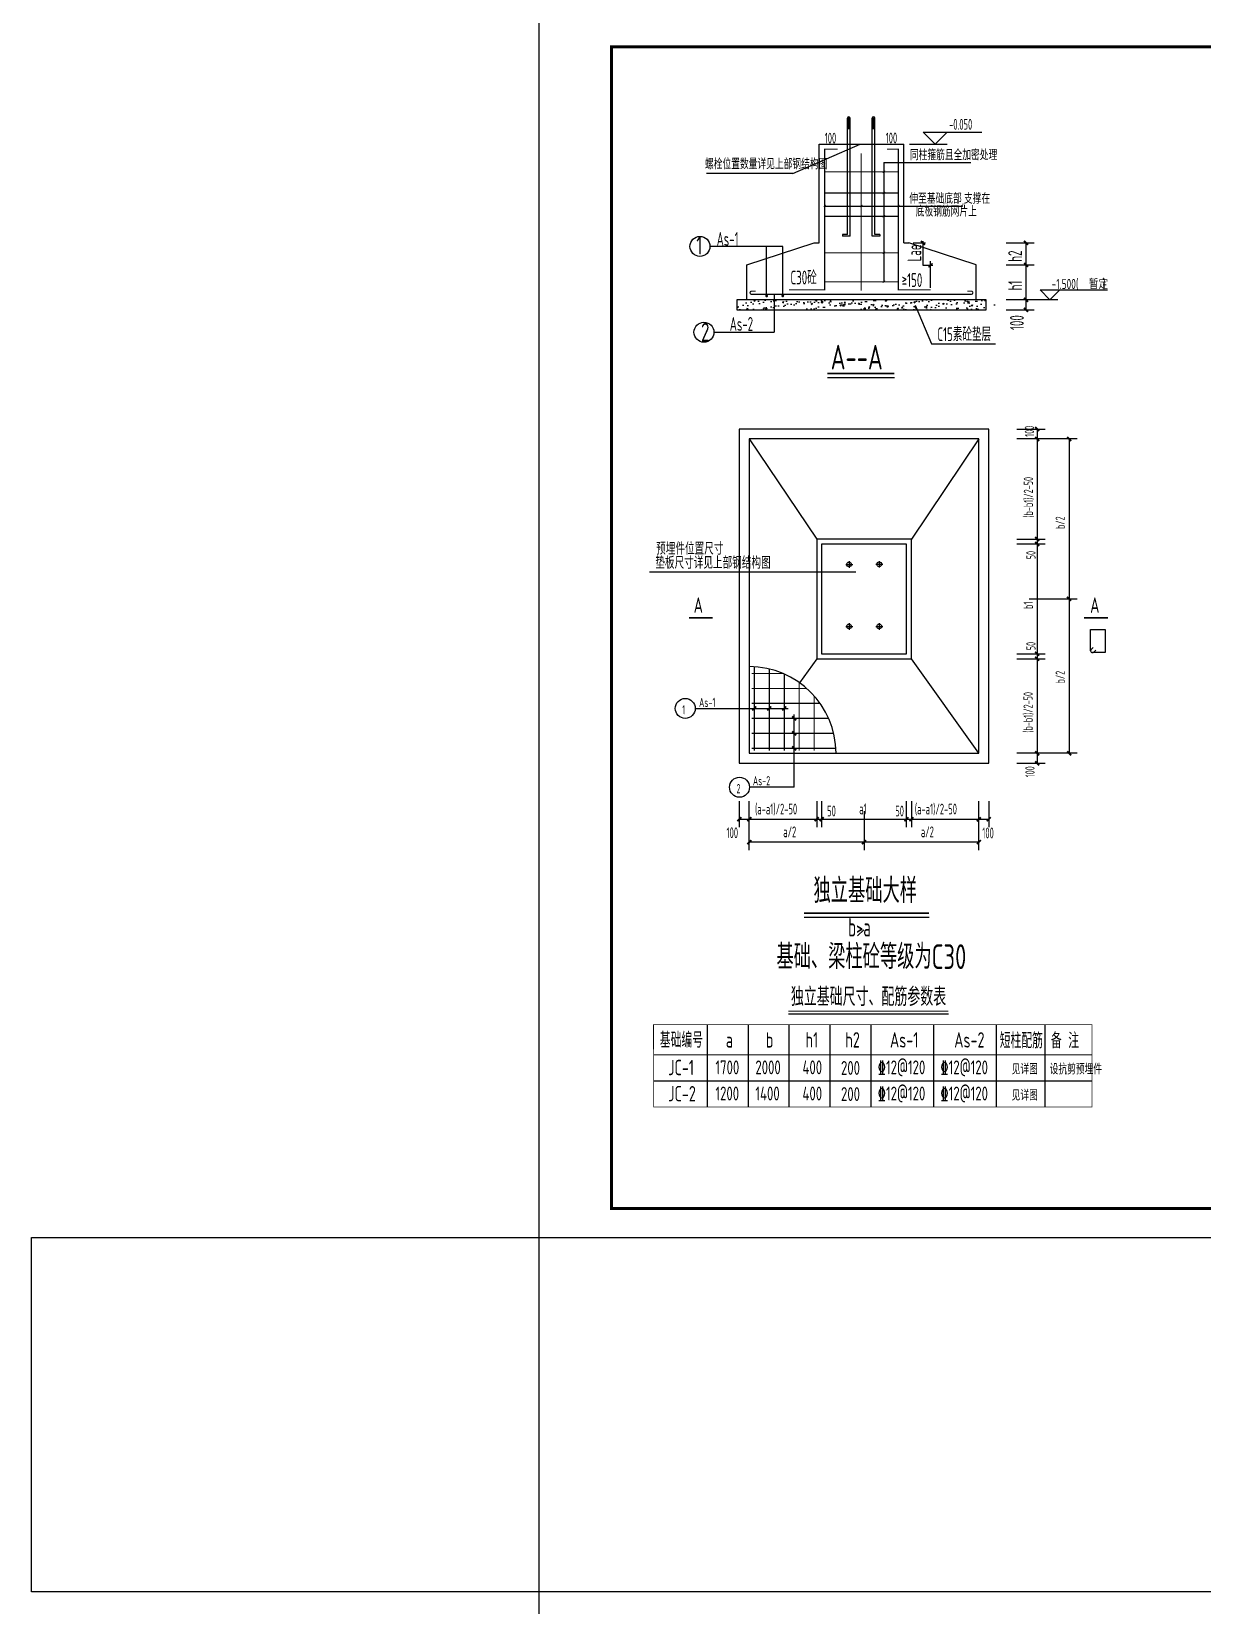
# Model space of a CAD drawing. Extents: x -17471 to 313636, y -71590 to 757901.
# Drawn here: x 170065 to 210388, y 202105 to 256295 of the extents above; entities that cross this region are included whole.
import ezdxf

# ---------------------------------------------------------------- set-up
doc = ezdxf.new("R2010")
doc.units = 0
doc.header["$LTSCALE"] = 1000
doc.header["$MEASUREMENT"] = 0
for name, color, linetype in [('ADIM', 3, 'Continuous'), ('DIM', 3, 'Continuous'), ('PUB_TITLE', 4, 'Continuous'), ('REIN', 1, 'Continuous'), ('THICK', 6, 'Continuous'), ('THIN', 7, 'Continuous'), ('板负筋标注TEXT2', 6, 'Continuous'), ('标注钢筋短斜线', 7, 'Continuous'), ('钢筋线', 1, 'Continuous')]:
    doc.layers.add(name, color=color, linetype=linetype)
doc.layers.add('TEXT', color=7, linetype='Continuous', lineweight=13)
doc.styles.add('TSSD_REIN', font='Tssdeng.shx', dxfattribs={"width": 0.7, "bigfont": 'hztxt.shx'})

# ---------------------------------------------------------------- blocks, each defined once
blk = doc.blocks.new('_ArchTick')
at = {"color": 0, "linetype": 'ByBlock', "const_width": 0.4}
blk.add_lwpolyline([(-0.5, -0.5), (0.5, 0.5)], dxfattribs=at)

msp = doc.modelspace()

# ---------------------------------------------------------------- hatches: boundary and pattern name
at = {"layer": 'ADIM'}
h = msp.add_hatch(dxfattribs=at)
h.set_pattern_fill('AR-CONC', color=256, scale=68.734286, style=0)
h.set_pattern_definition([(50, (-4959074.7, -5590038.67), (493.003663, -43.132232), [51.550714, -567.057857]), (355, (-4959074.7, -5590038.67), (-95.369738, 517.01389), [41.24057, -453.646286]), (100.4514, (-4959033.6, -5590042.26), (397.63429, 473.881345), [43.811364, -481.925023]), (46.1842, (-4959074.7, -5589901.2), (733.56051, -113.76831), [77.32607, -850.586786]), (96.6356, (-4959013.6, -5589910.7), (642.433734, 669.55296), [65.71705, -722.88742]), (351.1842, (-4959074.7, -5589901.2), (642.43321, 669.55346), [61.86086, -680.46943]), (21, (-4959005.97, -5589935.56), (410.279799, -276.737219), [51.550714, -567.057857]), (326, (-4959005.97, -5589935.56), (167.241055, 498.426704), [41.24057, -453.646286]), (71.4514, (-4958971.8, -5589958.63), (577.521022, 221.689033), [43.811364, -481.925023]), (37.5, (-4959074.7, -5590038.67), (8.3579897, 228.8122126), [0, -448.147543, 0, -460.519714, 0, -455.364643]), (7.5, (-4959074.7, -5590038.67), (180.8189675, 271.096073), [0, -262.564971, 0, -437.8374, 0, -173.554071]), (327.5, (-4959227.98, -5590038.67), (366.9190385, -15.50293), [0, -171.835714, 0, -536.127429, 0, -711.399857]), (317.5, (-4959296.7, -5590038.67), (400.848848, 68.806445), [0, -223.386429, 0, -356.0436, 0, -505.197])])
h.paths.add_polyline_path([(202940.1, 247054.3), (195637.1, 247054.3), (195637.1, 246710.6), (202940.1, 246710.6)])
h.paths.add_polyline_path([(195637.1, 247054.3), (194348.3, 247054.3), (194348.3, 246710.6), (195637.1, 246710.6)])
at = {"layer": 'DIM'}
h = msp.add_hatch(dxfattribs=at)
h.set_pattern_fill('AR-CONC', color=256, scale=13.746857, style=0)
h.set_pattern_definition([(50, (158766.2, 262070.8), (2504.47, -219.11), [261.88, -2880.65]), (355, (158766.2, 262070.8), (-484.48, 2626.43), [209.5, -2304.52]), (100.451, (158975, 262052.5), (2020, 2407.3), [222.56, -2448.18]), (46.184, (158766.2, 262769), (3726.48, -577.95), [392.82, -4320.98]), (96.636, (159076.8, 262721), (3263.56, 3401.32), [333.84, -3672.27]), (351.184, (158766.2, 262769), (3263.57, 3401.32), [314.25, -3456.78]), (21, (159115.4, 262594.5), (2084.23, -1405.83), [261.88, -2880.65]), (326, (159115.4, 262594.5), (849.58, 2532), [209.5, -2304.52]), (71.4514, (159289, 262477.4), (2933.8, 1126.18), [222.56, -2448.18]), (37.5, (158766.2, 262070.8), (42.459, 1162.366), [0, -2276.59, 0, -2339.44, 0, -2313.252]), (7.5, (158766.2, 262070.8), (918.56, 1377.168), [0, -1333.83, 0, -2224.214, 0, -881.655]), (327.5, (157987.6, 262070.8), (1863.945, -78.752), [0, -872.925, 0, -2723.527, 0, -3613.91]), (317.5, (157638.4, 262070.8), (2036.31, 349.534), [0, -1134.803, 0, -1808.7, 0, -2566.4])])
h.paths.add_polyline_path([(203627.5, 247054.3), (194949.7, 247054.3), (194949.7, 246710.6), (203627.5, 246710.6)])
h.paths.add_polyline_path([(194949.7, 247054.3), (193661, 247054.3), (193661, 246710.6), (194949.7, 246710.6)])

# ---------------------------------------------------------------- linework, layer by layer
msp.add_line((198723.4, 225362.6), (198504.5, 225158.4))
at = {"color": 3, "const_width": 21.2}
for points in [[(199375.8, 251425.8), (199457.6, 251501.4)], [(199375.8, 250697.2), (199457.6, 250772.8)], [(197335.2, 250249.1), (197417, 250324.7)], [(198594.5, 250249.1), (198676.3, 250324.7)], [(199375.8, 249893), (199457.6, 249968.6)], [(199871.5, 250249.1), (199953.3, 250324.7)], [(199375.8, 248637.1), (199457.6, 248712.8)], [(199375.8, 247638.5), (199457.6, 247714.1)]]:
    msp.add_lwpolyline(points, dxfattribs=at)
msp.add_lwpolyline([(187535.9, 202580.2), (170064.7, 202580.2), (170064.7, 214770.2), (187535.9, 214770.2)], close=True)
at = {"layer": 'ADIM'}
for p, q in [((196279.8, 251402.7), (198594.8, 252412.1)), ((199416.7, 251787.1), (202407.8, 251787.1)), ((199416.7, 251787.1), (199416.7, 247676.3)), ((196279.8, 251402.7), (193310.3, 251402.7)), ((197376.1, 250286.9), (202122.2, 250286.9)), ((195935.3, 248896.4), (193426.7, 248896.4)), ((195379.3, 247191.7), (195379.3, 248896.4)), ((195935.3, 247191.7), (195935.3, 248896.4)), ((200424, 249018.6), (200847.1, 249018.6)), ((200761.4, 249081.3), (200761.4, 248249.8)), ((203627.5, 249018.6), (204586.5, 249018.6)), ((204311.6, 246710.6), (204311.6, 249018.6)), ((200761.4, 248249.8), (201103.1, 248249.8)), ((201025.9, 247472), (201025.9, 248391.1)), ((203627.5, 248257.1), (204586.5, 248257.1)), ((195637.1, 247246.7), (195637.1, 245940.8)), ((205411.4, 247054.3), (203627.5, 247054.3)), ((203627.5, 246710.6), (204586.5, 246710.6)), ((193564.2, 245940.8), (195637.1, 245940.8)), ((203992.7, 242609.2), (204968.1, 242609.2)), ((206067.8, 242265.5), (203992.7, 242265.5)), ((204693.1, 242609.2), (204693.1, 231100.3)), ((205792.9, 242265.5), (205792.9, 231444)), ((203992.7, 238822), (204968.1, 238822)), ((204968.1, 238650.2), (203992.7, 238650.2)), ((198454.7, 237679.7), (191344.1, 237679.7)), ((204418.2, 236760), (206067.8, 236760)), ((197102.1, 234697.9), (196515, 233874.4)), ((203992.7, 234869.8), (204968.1, 234869.8)), ((203992.7, 234697.9), (204968.1, 234697.9)), ((192920.6, 232990.5), (196122.6, 232990.5)), ((196328.8, 230275.4), (196328.8, 232784.2)), ((206067.8, 231444), (203992.7, 231444)), ((203992.7, 231100.3), (204968.1, 231100.3)), ((194438.6, 229794.3), (194438.6, 228900.5)), ((194782.3, 228110.3), (194782.3, 229794.3)), ((196328.8, 230275.4), (194787.7, 230275.4)), ((197102.1, 229794.3), (197102.1, 228900.5)), ((197273.9, 229794.3), (197273.9, 228900.5)), ((200195.1, 228900.5), (200195.1, 229794.3)), ((200367, 229794.3), (200367, 228900.5)), ((202686.8, 228110.3), (202686.8, 229794.3)), ((203030.4, 229794.3), (203030.4, 228900.5)), ((198734.5, 229450.4), (198734.5, 228110.3)), ((194438.6, 229175.5), (203030.4, 229175.5)), ((202686.8, 228385.2), (194782.3, 228385.2)), ((193327.3, 222101.1), (193327.3, 219265.3)), ((194738.1, 222101.1), (194738.1, 219265.3)), ((196148.9, 222101.1), (196148.9, 219265.3)), ((197559.7, 222101.1), (197559.7, 219265.3)), ((198970.6, 222101.1), (198970.6, 219265.3)), ((201128.3, 222101.1), (201128.3, 219265.3)), ((203286, 222101.1), (203286, 219265.3)), ((204953, 222101.1), (204953, 219265.3)), ((191488.1, 220165.4), (206583.4, 220165.4)), ((191491.7, 220165.4), (206579.8, 220165.4)), ((191491.7, 220165.4), (206579.8, 220165.4))]:
    msp.add_line(p, q, dxfattribs=at)
for points, const_width in [([(204242.9, 249087.4), (204380.3, 248949.9)], 61.9), ([(204242.9, 248325.9), (204380.3, 248188.4)], 61.9), ([(204242.9, 248325.9), (204380.3, 248188.4)], 61.9), ([(204242.9, 247123), (204380.3, 246985.5)], 61.9), ([(204242.9, 247123), (204380.3, 246985.5)], 61.9), ([(204242.9, 246779.3), (204380.3, 246641.9)], 61.9), ([(204624.4, 242677.9), (204761.9, 242540.4)], 61.9), ([(204624.4, 242334.2), (204761.9, 242196.8)], 61.9), ([(204624.4, 242334.2), (204761.9, 242196.8)], 61.9), ([(205724.2, 242334.2), (205861.6, 242196.8)], 61.9), ([(204624.4, 238890.7), (204761.9, 238753.3)], 61.9), ([(204624.4, 238890.7), (204761.9, 238753.3)], 61.9), ([(204624.4, 238718.9), (204761.9, 238581.4)], 61.9), ([(204624.4, 238718.9), (204761.9, 238581.4)], 61.9), ([(205724.2, 236828.7), (205861.6, 236691.2)], 61.9), ([(205724.2, 236828.7), (205861.6, 236691.2)], 61.9), ([(204624.4, 234938.5), (204761.9, 234801)], 61.9), ([(204624.4, 234938.5), (204761.9, 234801)], 61.9), ([(204624.4, 234766.7), (204761.9, 234629.2)], 61.9), ([(204624.4, 234766.7), (204761.9, 234629.2)], 61.9), ([(204624.4, 231512.7), (204761.9, 231375.2)], 61.9), ([(204624.4, 231512.7), (204761.9, 231375.2)], 61.9), ([(205724.2, 231512.7), (205861.6, 231375.2)], 61.9), ([(204624.4, 231169), (204761.9, 231031.6)], 61.9), ([(194369.9, 229106.7), (194507.4, 229244.2)], 61.9), ([(194713.6, 229106.7), (194851.1, 229244.2)], 61.9), ([(194713.6, 229106.7), (194851.1, 229244.2)], 61.9), ([(197033.4, 229106.7), (197170.8, 229244.2)], 61.9), ([(197033.4, 229106.7), (197170.8, 229244.2)], 61.9), ([(197205.2, 229106.7), (197342.7, 229244.2)], 61.9), ([(197205.2, 229106.7), (197342.7, 229244.2)], 61.9), ([(200126.4, 229106.7), (200263.9, 229244.2)], 61.9), ([(200126.4, 229106.7), (200263.9, 229244.2)], 61.9), ([(200298.2, 229106.7), (200435.7, 229244.2)], 61.9), ([(200298.2, 229106.7), (200435.7, 229244.2)], 61.9), ([(202618, 229106.7), (202755.5, 229244.2)], 61.9), ([(202618, 229106.7), (202755.5, 229244.2)], 61.9), ([(202961.7, 229106.7), (203099.2, 229244.2)], 61.9), ([(194713.6, 228316.5), (194851.1, 228454)], 61.9), ([(198665.8, 228316.5), (198803.3, 228454)], 61.9), ([(198665.8, 228316.5), (198803.3, 228454)], 61.9), ([(202618, 228316.5), (202755.5, 228454)], 61.9), ([(191491.7, 221065.5), (206579.8, 221065.5)], 27.3)]:
    msp.add_lwpolyline(points, dxfattribs=dict(at, const_width=const_width))
msp.add_lwpolyline([(205480.1, 247397.9), (205136.4, 247054.3), (204792.7, 247397.9), (207119, 247397.9)], dxfattribs=at)
at = {"layer": 'ADIM', "const_width": 27.3}
msp.add_lwpolyline([(191488.1, 219265.3), (191484.5, 222101.1), (206579.8, 222101.1), (206583.4, 219265.3)], close=True, dxfattribs=at)
at = {"layer": 'ADIM'}
for centre in [(193083, 248896.4), (193220.5, 245940.8), (192577, 232990.5), (194444.1, 230275.4)]:
    msp.add_circle(centre, 343.7, dxfattribs=at)
at = {"layer": 'DIM'}
for p, q in [((200491.1, 246874), (201051.9, 245537.6)), ((201051.9, 245537.6), (203264.4, 245537.6))]:
    msp.add_line(p, q, dxfattribs=at)
at = {"layer": 'PUB_TITLE'}
for points in [[(187535.9, 214770.2), (246935.9, 214770.2), (246935.9, 256770.2), (187535.9, 256770.2)], [(187535.9, 143180.2), (313635.9, 143180.2), (313635.9, 202580.2), (187535.9, 202580.2)]]:
    msp.add_lwpolyline(points, close=True, dxfattribs=at)
at = {"layer": 'PUB_TITLE', "const_width": 100}
msp.add_lwpolyline([(190035.9, 215770.2), (245935.9, 215770.2), (245935.9, 255770.2), (190035.9, 255770.2)], close=True, dxfattribs=at)
at = {"layer": 'REIN'}
for p, q in [((206533.1, 234973.9), (206533.1, 235710.5)), ((206533.1, 235710.5), (207040, 235710.5)), ((207040, 235710.5), (207040, 234910.3)), ((206551.7, 235018.9), (206623.7, 235090.9)), ((207040, 234910.3), (206596.7, 234910.3)), ((206713.7, 235000.9), (206641.7, 234928.9))]:
    msp.add_line(p, q, dxfattribs=at)
at = {"layer": 'REIN', "const_width": 41.2}
for points in [[(198635.4, 247370.7), (198635.4, 252100)], [(197376.1, 251463.6), (199912.4, 251463.6)], [(197376.1, 250735), (199912.4, 250735)], [(197376.1, 249930.8), (199912.4, 249930.8)], [(197376.1, 248675), (199912.4, 248675)], [(197376.1, 247676.3), (199912.4, 247676.3)], [(194868.2, 234193.3), (195945.4, 234193.3)], [(194954.2, 231529.8), (194954.2, 234424.3)], [(195469.7, 231529.8), (195469.7, 234349)], [(195985.2, 231529.8), (195985.2, 234176.1)], [(194868.2, 233677.8), (196762.6, 233677.8)], [(196500.7, 231529.8), (196500.7, 233885.1)], [(194868.2, 233162.3), (197223.4, 233162.3)], [(194868.2, 232646.8), (197514.5, 232646.8)], [(194868.2, 232131.3), (197687.4, 232131.3)], [(194868.2, 231615.8), (197756.4, 231615.8)]]:
    msp.add_lwpolyline(points, dxfattribs=at)
for points in [[(195001.3, 247356.7), (194863.8, 247356.7, 1), (194863.8, 247246.7), (202424.6, 247246.7, 1), (202424.6, 247356.7), (202287.1, 247356.7)], [(195406.8, 247191.7, 1), (195351.8, 247191.7, 1), (195406.8, 247191.7)], [(195962.8, 247191.7, 1), (195907.8, 247191.7, 1), (195962.8, 247191.7)]]:
    msp.add_lwpolyline(points, format="xyb", dxfattribs=at)
at = {"layer": 'REIN'}
msp.add_arc((206596.7, 234973.9), 63.6, 135, 315, dxfattribs=at)
at = {"layer": 'THICK', "linetype": 'Continuous'}
for points, const_width in [([(197471.4, 244517.6), (199781.8, 244517.6)], 61.9), ([(193525.4, 236109.5), (192700.6, 236109.5)], 61.9), ([(207130.7, 236109.5), (206305.9, 236109.5)], 61.9), ([(196668.3, 225938.2), (200970.6, 225938.2)], 61.9), ([(196126.4, 222565.9), (201638.6, 222565.9)], 40.9)]:
    msp.add_lwpolyline(points, dxfattribs=dict(at, const_width=const_width))
at = {"layer": 'THIN'}
for p, q in [((198159.6, 253316.5), (198251.3, 253316.5)), ((198159.6, 249300.9), (198159.6, 253308.2)), ((198159.6, 253270.6), (198251.3, 253270.6)), ((198159.6, 253224.8), (198251.3, 253224.8)), ((198159.6, 253179), (198251.3, 253179)), ((198159.6, 253133.2), (198251.3, 253133.2)), ((198159.6, 253087.3), (198251.3, 253087.3)), ((198251.3, 249249.8), (198251.3, 253308.2)), ((199014.2, 253316.5), (199105.8, 253316.5)), ((199014.2, 249249.8), (199014.2, 253308.2)), ((199014.2, 253270.6), (199105.8, 253270.6)), ((199014.2, 253224.8), (199105.8, 253224.8)), ((199014.2, 253179), (199105.8, 253179)), ((199014.2, 253133.2), (199105.8, 253133.2)), ((199014.2, 253087.3), (199105.8, 253087.3)), ((199105.8, 249300.9), (199105.8, 253308.2)), ((198159.6, 253041.5), (198251.3, 253041.5)), ((198159.6, 252995.7), (198251.3, 252995.7)), ((198159.6, 252949.9), (198251.3, 252949.9)), ((199014.2, 253041.5), (199105.8, 253041.5)), ((199014.2, 252995.7), (199105.8, 252995.7)), ((199014.2, 252949.9), (199105.8, 252949.9)), ((201180.3, 252412.1), (200767.9, 252824.5)), ((200767.9, 252824.5), (202794, 252824.5)), ((201180.3, 252412.1), (201592.7, 252824.5)), ((197183.6, 252412.1), (200104.8, 252412.1)), ((197183.6, 249018.6), (197183.6, 252412.1)), ((200104.8, 249018.6), (200104.8, 252412.1)), ((200300, 252412.1), (201592.7, 252412.1)), ((197991.8, 249300.9), (197991.8, 249249.8)), ((198159.6, 249300.9), (197991.8, 249300.9)), ((199273.6, 249300.9), (199105.8, 249300.9)), ((199273.6, 249300.9), (199273.6, 249249.8)), ((194692, 248257.1), (197011.8, 249018.6)), ((197011.8, 249018.6), (197183.6, 249018.6)), ((198251.3, 249249.8), (197991.8, 249249.8)), ((199273.6, 249249.8), (199014.2, 249249.8)), ((200104.8, 249018.6), (200276.7, 249018.6)), ((202596.5, 248257.1), (200276.7, 249018.6)), ((194692, 247054.3), (194692, 248257.1)), ((202596.5, 247054.3), (202596.5, 248257.1)), ((194782.3, 242265.5), (197102.1, 238822)), ((202686.8, 242265.5), (200367, 238822)), ((198102.4, 237948.9), (198345.6, 237948.9)), ((198215.7, 238059.1), (198215.7, 237834.4)), ((199141.6, 237951.1), (199384.8, 237951.1)), ((199255, 238061.3), (199255, 237836.5)), ((198102.4, 235810.3), (198345.6, 235810.3)), ((198215.7, 235920.5), (198215.7, 235695.7)), ((199141.6, 235812.4), (199384.8, 235812.4)), ((199255, 235922.7), (199255, 235697.9)), ((202686.8, 231444), (200367, 234697.9))]:
    msp.add_line(p, q, dxfattribs=at)
for points in [[(194348.3, 246710.6), (202940.1, 246710.6), (202940.1, 247054.3), (194348.3, 247054.3), (194348.3, 246710.6)], [(194438.6, 231100.3), (203030.4, 231100.3), (203030.4, 242609.2), (194438.6, 242609.2), (194438.6, 231100.3)], [(194782.3, 231444), (202686.8, 231444), (202686.8, 242265.5), (194782.3, 242265.5), (194782.3, 231444)], [(197102.1, 234697.9), (200367, 234697.9), (200367, 238822), (197102.1, 238822), (197102.1, 234697.9)], [(200195.1, 234869.8), (200195.1, 238650.2), (197273.9, 238650.2), (197273.9, 234869.8), (200195.1, 234869.8)]]:
    msp.add_lwpolyline(points, dxfattribs=at)
at = {"layer": 'THIN', "linetype": 'Continuous'}
for points in [[(197471.4, 244380.1), (199781.8, 244380.1)], [(196668.3, 225800.7), (200970.6, 225800.7)]]:
    msp.add_lwpolyline(points, dxfattribs=at)
at = {"layer": 'THIN'}
for centre in [(198215.7, 237948.9), (199255, 237951.1), (198215.7, 235810.3), (199255, 235812.4)]:
    msp.add_circle(centre, 81, dxfattribs=at)
for centre, radius, start, end in [((198205.4, 253308.2), 45.8, 0, 180), ((199060, 253308.2), 45.8, 0, 180), ((194781.2, 231442.8), 2986.4, 0.02147, 89.97914)]:
    msp.add_arc(centre, radius, start, end, dxfattribs=at)
at = {"layer": '板负筋标注TEXT2', "color": 0}
msp.add_lwpolyline([(196126.4, 222475), (201638.6, 222475)], dxfattribs=at)
at = {"layer": '标注钢筋短斜线', "const_width": 61.9}
for points in [[(194885.4, 232921.7), (195022.9, 233059.2)], [(195400.9, 232921.7), (195538.4, 233059.2)], [(195916.4, 232921.7), (196053.9, 233059.2)], [(196260.1, 232715.5), (196397.6, 232578)], [(196260.1, 232200), (196397.6, 232062.5)], [(196260.1, 231684.5), (196397.6, 231547)]]:
    msp.add_lwpolyline(points, dxfattribs=at)
at = {"layer": '钢筋线', "const_width": 41.2}
for points in [[(196152.6, 247401.4), (197376.1, 247401.4), (197376.1, 252243.7), (197824.6, 252243.7)], [(199524.8, 252243.7), (199912.4, 252243.7), (199912.4, 247401.4), (201025.9, 247401.4)], [(197016.2, 231529.8), (197016.2, 233424.3)]]:
    msp.add_lwpolyline(points, dxfattribs=at)

# ---------------------------------------------------------------- block references
at = {"layer": 'ADIM'}
for p, xscale, yscale, zscale, rotation in [((200761.4, 249018.6), 137.4685714286702, 137.4685714286702, 137.4685714286702, 90), ((201019.4, 248243.3), 137.4685714285467, 137.4685714285467, 137.4685714285467, 180)]:
    msp.add_blockref('_ArchTick', p, dxfattribs=dict(at, xscale=xscale, yscale=yscale, zscale=zscale, rotation=rotation))

# ---------------------------------------------------------------- texts
at = {"layer": 'TEXT', "style": 'TSSD_REIN'}
for s, height, width, p in [('A--A', 848.57, 0.7, (197585.7, 244659.9)), ('A', 530.4, 0.7, (192866.9, 236281.3)), ('A', 530.4, 0.7, (206519.4, 236281.3)), ('1', 318.2, 0.6, (192475.9, 232784.2)), ('As-1', 318.21, 0.6, (193051.7, 233037.7)), ('2', 318.2, 0.6, (194343, 230069.2)), ('As-2', 318.21, 0.6, (194905.4, 230341.6)), ('b>a', 636.43, 0.6, (198191, 225139.9)), ('基础编号', 530.36, 0.7, (191701.6, 221310.6))]:
    msp.add_text(s, height=height, dxfattribs=dict(at, width=width)).set_placement(p)
at = {"layer": 'TEXT', "style": 'TSSD_REIN', "width": 0.6}
for s, height, p in [('100', 318.21, (204585.8, 242342.5)), ('(b-b1)/2-50', 318.214, (204551.2, 239556.9)), ('b/2', 318.21, (205646.5, 239165.7)), ('50', 318.21, (204638.2, 238125.7)), ('b1', 318.21, (204546.7, 236416.3)), ('50', 318.21, (204638.2, 234993.5)), ('b/2', 318.21, (205646.5, 233849.7)), ('(b-b1)/2-50', 318.214, (204540.5, 232153.4)), ('100', 318.21, (204605.4, 230619.1))]:
    msp.add_text(s, height=height, rotation=90, dxfattribs=at).set_placement(p)
at = {"layer": '板负筋标注TEXT2', "color": 0, "style": 'TSSD_REIN'}
for s, height, width, p in [('-0.050', 371.25, 0.6, (201661.4, 252913.2)), ('100', 371.25, 0.6, (197378.2, 252437.6)), ('100', 371.25, 0.6, (199477.3, 252443.3)), ('同柱箍筋且全加密处理', 371.25, 0.6, (200313.6, 251862.8)), ('螺栓位置数量详见上部钢结构图', 371.25, 0.6, (193257.4, 251552.5)), ('伸至基础底部,支撑在', 371.25, 0.6, (200293.6, 250362.6)), ('底板钢筋网片上', 371.25, 0.6, (200513.8, 249922.6)), ('As-1', 477.32, 0.6, (193658.2, 248914)), ('1', 636.4, 0.7, (192957.2, 248613.8)), ('C30砼', 477.32, 0.6, (196199.4, 247585.6)), ('≥150', 477.32, 0.6, (200030.6, 247497.6)), ('-1.500(', 350, 0.7, (205192.7, 247429)), ('暂定', 350, 0.7, (206474.2, 247429)), (')', 350, 0.7, (206964.2, 247429)), ('2', 636.4, 0.7, (193119.5, 245625.5)), ('As-2', 477.32, 0.6, (194109.1, 245987.9)), ('C15素砼垫层', 477.32, 0.6, (201259.4, 245634.1)), ('预埋件位置尺寸', 424.29, 0.6, (191574.9, 238280.3)), ('垫板尺寸详见上部钢结构图', 424.286, 0.6, (191546.4, 237795.8)), ('(a-a1)/2-50', 371.25, 0.6, (194979, 229340.4)), ('50', 371.25, 0.6, (197463, 229271.7)), ('a1', 371.25, 0.6, (198568.1, 229345.9)), ('50', 371.25, 0.6, (199808.2, 229271.7)), ('(a-a1)/2-50', 371.25, 0.6, (200480.9, 229340.4)), ('100', 371.25, 0.6, (193998.7, 228524.2)), ('a/2', 371.25, 0.6, (195950.8, 228555.7)), ('a/2', 371.25, 0.6, (200690, 228555.7)), ('100', 371.25, 0.6, (202805, 228517.3)), ('独立基础大样', 848.57, 0.7, (196994, 226293.9)), ('基础、梁柱砼等级为C30', 848.571, 0.7, (195716, 224019.4)), ('独立基础尺寸、配筋参数表', 636.429, 0.7, (196213.5, 222745.2)), ('a', 530.4, 0.7, (193972.5, 221314)), ('b', 530.4, 0.7, (195348.1, 221314)), ('h1', 530.36, 0.7, (196718.6, 221314)), ('h2', 530.36, 0.7, (198087.5, 221314)), ('As-1', 530.36, 0.7, (199627.3, 221314)), ('As-2', 530.36, 0.7, (201838.3, 221314)), ('短柱配筋', 530.36, 0.7, (203406, 221287.9)), ('备 注', 530.36, 0.7, (205168.6, 221287.9)), ('JC-1', 530.36, 0.7, (191991.4, 220361.7)), ('1700', 477.32, 0.7, (193617.2, 220393.8)), ('2000', 477.32, 0.7, (194992.8, 220393.8)), ('400', 477.32, 0.7, (196613.4, 220393.8)), ('200', 477.32, 0.7, (197939.9, 220373.9)), ('%%13212@120', 477.321, 0.7, (199205.2, 220393.8)), ('%%13212@120', 477.321, 0.7, (201363, 220393.8)), ('见详图', 371.25, 0.6, (203816.5, 220387.8)), ('设抗剪预埋件', 371.25, 0.6, (205125.4, 220387.8)), ('%%13212@120', 477.321, 0.7, (199205.2, 219493.7)), ('%%13212@120', 477.321, 0.7, (201363, 219493.7)), ('JC-2', 530.36, 0.7, (191991.4, 219461.6)), ('1200', 477.32, 0.7, (193617.2, 219493.7)), ('1400', 477.32, 0.7, (194992.8, 219493.7)), ('400', 477.32, 0.7, (196613.4, 219493.7)), ('200', 477.32, 0.7, (197939.9, 219473.8)), ('见详图', 371.25, 0.6, (203816.5, 219487.7))]:
    msp.add_text(s, height=height, dxfattribs=dict(at, width=width)).set_placement(p)
at = {"layer": '板负筋标注TEXT2', "color": 0, "style": 'TSSD_REIN', "width": 0.6}
for s, p in [('Lae', (200701.9, 248377.2)), ('h2', (204174.1, 248366.2)), ('h1', (204174.1, 247380.8)), ('100', (204235.7, 246017.3))]:
    msp.add_text(s, height=477.32, rotation=90, dxfattribs=at).set_placement(p)

doc.saveas('drawing.dxf')
